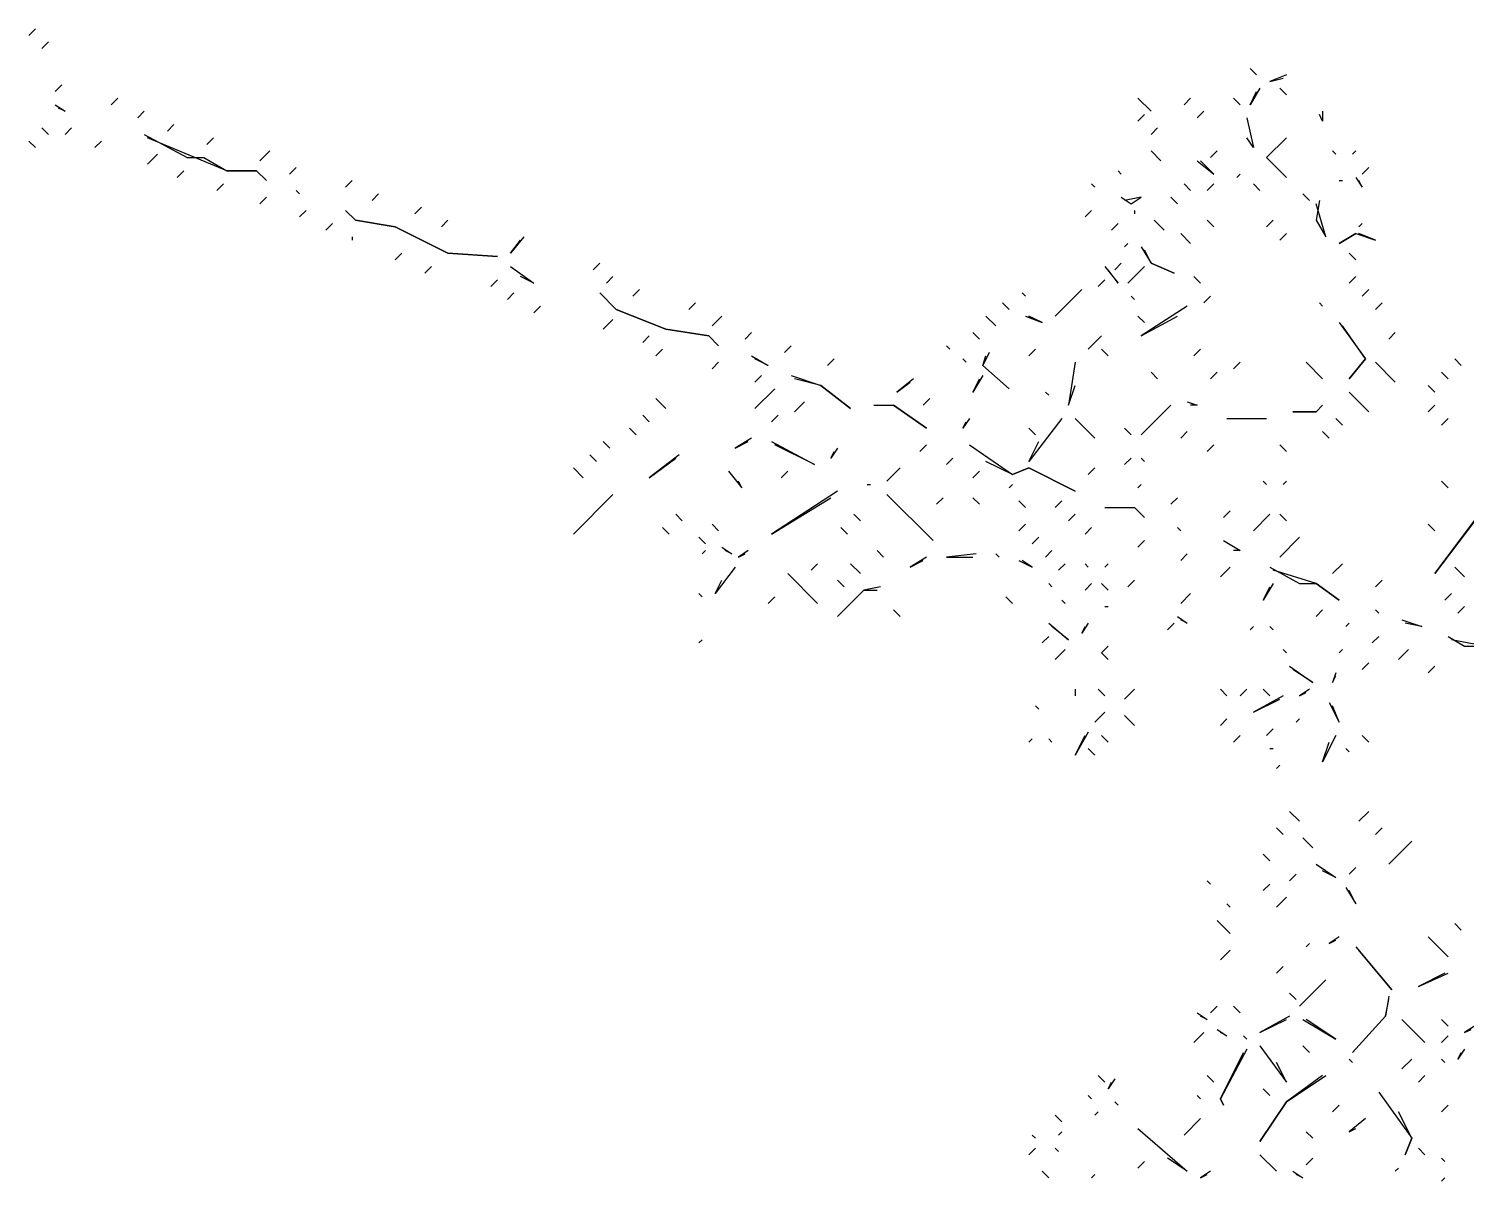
# Model space of a CAD drawing. Extents: x 1 to 2775, y -31 to 2075.
# Drawn here: x 2069 to 2141.6, y 1079.3 to 1137.5 of the extents above; entities that cross this region are included whole.
import ezdxf

# ---------------------------------------------------------------- set-up
doc = ezdxf.new("R2010")
doc.units = 0
doc.layers.add('LINEWORK', color=4, linetype='CONTINUOUS')

msp = doc.modelspace()

# ---------------------------------------------------------------- linework, layer by layer
at = {"layer": 'LINEWORK'}
for points in [[(2069.3333, 1137.5), (2069, 1137.1667)], [(2070, 1136.8333), (2069.6667, 1136.5)], [(2130.6667, 1135.5), (2131, 1135.1667)], [(2070.6667, 1134.6667), (2070.3333, 1134.3333)], [(2131.1667, 1134.5), (2130.6667, 1133.6667), (2131, 1134.3333)], [(2132.5, 1135.1667), (2131.6667, 1134.8333), (2132.3333, 1135)], [(2132.1667, 1134.5), (2132.5, 1134.1667)], [(2073.5, 1134), (2073.1667, 1133.6667)], [(2125, 1134), (2125.6667, 1133.3333)], [(2127.6667, 1134), (2127.3333, 1133.6667)], [(2129.8333, 1134), (2130.1667, 1133.6667)], [(2070.3333, 1133.6667), (2070.8333, 1133.3333), (2070.5, 1133.5)], [(2074.8333, 1133.3333), (2074.5, 1133)], [(2125.3333, 1133.1667), (2125, 1132.8333)], [(2128.3333, 1133.3333), (2128, 1133)], [(2134.3333, 1133.3333), (2134.3333, 1132.8333), (2134.1667, 1133.1667)], [(2069.6667, 1132.5), (2070, 1132.1667)], [(2071.1667, 1132.5), (2070.8333, 1132.1667)], [(2076.3333, 1132.6667), (2076, 1132.3333)], [(2126, 1132.5), (2125.6667, 1132.1667)], [(2130.5, 1133), (2130.8333, 1131.5), (2130.5, 1132)], [(2069, 1131.8333), (2069.3333, 1131.5)], [(2072.6667, 1131.8333), (2072.3333, 1131.5)], [(2074.8333, 1132.1667), (2077, 1131), (2077.8333, 1131), (2079, 1130.3333), (2080.5, 1130.3333), (2081, 1129.8333), (2080.5, 1130.3333), (2079, 1130.3333), (2075, 1132)], [(2078.3333, 1132), (2078, 1131.6667)], [(2132.5, 1132), (2131.5, 1131), (2132.5, 1130), (2131.5, 1131)], [(2075.5, 1131.1667), (2075, 1130.6667)], [(2081.1667, 1131.3333), (2080.6667, 1130.8333)], [(2125.6667, 1131.3333), (2126.1667, 1130.8333)], [(2129, 1131.3333), (2128.6667, 1131)], [(2134.8333, 1131.3333), (2135, 1131.1667)], [(2136, 1131.3333), (2135.8333, 1131.1667)], [(2076.8333, 1130.3333), (2076.5, 1130)], [(2082.5, 1130.5), (2082.1667, 1130.1667)], [(2124, 1130.3333), (2124.1667, 1130.1667)], [(2128, 1130.8333), (2128.8333, 1130.1667), (2128.1667, 1130.8333)], [(2130.1667, 1130.1667), (2130, 1130)], [(2136.6667, 1130.5), (2136.3333, 1130.1667)], [(2078.8333, 1129.6667), (2078.5, 1129.3333)], [(2085.3333, 1129.8333), (2085, 1129.5)], [(2122.6667, 1129.6667), (2122.8333, 1129.5)], [(2127.3333, 1129.6667), (2127.6667, 1129.3333)], [(2128.8333, 1129.6667), (2128.5, 1129.3333)], [(2130.8333, 1129.6667), (2131.1667, 1129.3333)], [(2135.1667, 1129.8333), (2135.3333, 1129.8333)], [(2136, 1130), (2136.3333, 1129.5), (2136.1667, 1129.8333)], [(2081, 1129), (2080.6667, 1128.6667)], [(2082.5, 1129.3333), (2082.6667, 1129.1667)], [(2086.6667, 1129.1667), (2086.3333, 1128.8333)], [(2124.1667, 1129), (2124.6667, 1128.6667), (2125.1667, 1129), (2124.3333, 1128.8333)], [(2126.6667, 1129), (2127, 1128.6667)], [(2133.3333, 1129.1667), (2133.6667, 1128.8333)], [(2134.1667, 1128.8333), (2134, 1127.8333), (2134.5, 1127), (2134, 1128.6667)], [(2083, 1128.3333), (2082.6667, 1128)], [(2085, 1128.3333), (2085.5, 1127.8333), (2087.5, 1127.5), (2090.1667, 1126.1667), (2092.6667, 1126), (2090.1667, 1126.1667), (2087.5, 1127.5), (2085.5, 1127.8333)], [(2088.8333, 1128.5), (2088.5, 1128.1667)], [(2122.6667, 1128.3333), (2122.3333, 1128)], [(2124.8333, 1128.3333), (2124.8333, 1128.1667)], [(2084.3333, 1127.6667), (2084, 1127.3333)], [(2090.1667, 1127.8333), (2089.8333, 1127.5)], [(2124, 1127.6667), (2123.6667, 1127.3333)], [(2125.8333, 1127.8333), (2126.3333, 1127.3333)], [(2128.5, 1127.8333), (2128.8333, 1127.5)], [(2131.8333, 1127.8333), (2131.5, 1127.5)], [(2136.3333, 1127.6667), (2136.1667, 1127.5)], [(2085.3333, 1127), (2085.3333, 1126.8333)], [(2094, 1127), (2093.3333, 1126.1667), (2093.8333, 1126.8333)], [(2124.5, 1126.6667), (2124.3333, 1126.5)], [(2125.1667, 1126.5), (2125.6667, 1125.6667), (2126.8333, 1125.1667), (2125.6667, 1125.6667), (2125.3333, 1126.3333)], [(2127.1667, 1127.1667), (2127.6667, 1126.6667)], [(2132.5, 1127.1667), (2132.1667, 1126.8333)], [(2136, 1127.1667), (2135.1667, 1126.6667), (2136, 1127.1667), (2137, 1126.8333), (2136.1667, 1127.1667)], [(2087.8333, 1126.1667), (2087.5, 1125.8333)], [(2135.6667, 1126.1667), (2136, 1125.8333)], [(2089.3333, 1125.5), (2089, 1125.1667)], [(2093.3333, 1125.5), (2094.5, 1124.6667), (2093.8333, 1125)], [(2097.8333, 1125.6667), (2097.5, 1125.3333)], [(2123.3333, 1125.5), (2124, 1124.6667), (2123.5, 1125.3333)], [(2124.1667, 1125.6667), (2123.8333, 1125.3333)], [(2125.3333, 1125.5), (2124.5, 1124.6667)], [(2092.6667, 1124.8333), (2092.3333, 1124.5)], [(2098.5, 1125), (2098.1667, 1124.6667)], [(2099.8333, 1124.3333), (2099.5, 1124)], [(2122.1667, 1124.3333), (2120.8333, 1123)], [(2123.3333, 1124.8333), (2123, 1124.5)], [(2127.8333, 1125), (2128.1667, 1124.6667)], [(2136, 1125), (2135.6667, 1124.6667)], [(2136.6667, 1124.3333), (2136.3333, 1124)], [(2093.5, 1124.1667), (2093.1667, 1123.8333)], [(2097.8333, 1124.1667), (2098.6667, 1123.3333), (2101.1667, 1122.3333), (2103.3333, 1122), (2103.8333, 1121.5), (2103.3333, 1122), (2101.1667, 1122.3333), (2098.6667, 1123.3333)], [(2102.6667, 1123.6667), (2102.3333, 1123.3333)], [(2118.1667, 1123.6667), (2118.5, 1123.3333)], [(2119.1667, 1124.1667), (2119.3333, 1124)], [(2124.6667, 1124), (2124.8333, 1123.8333)], [(2128.6667, 1124), (2128.3333, 1123.6667)], [(2134.1667, 1123.6667), (2134.3333, 1123.5)], [(2137.3333, 1123.6667), (2137, 1123.3333)], [(2094.8333, 1123.5), (2094.5, 1123.1667)], [(2104, 1123), (2103.5, 1122.5)], [(2117.3333, 1123), (2117.8333, 1122.5)], [(2119.3333, 1123), (2120.1667, 1122.6667), (2119.5, 1123)], [(2125, 1123), (2125.3333, 1122.6667)], [(2127.5, 1123.5), (2125.1667, 1122), (2127, 1123)], [(2098.5, 1122.8333), (2098, 1122.3333)], [(2105.5, 1122.1667), (2105.1667, 1121.8333)], [(2116.6667, 1122.1667), (2117, 1121.8333)], [(2135.1667, 1122.6667), (2136.5, 1120.8333), (2135.6667, 1119.8333), (2136.5, 1120.8333), (2135.3333, 1122.5)], [(2138, 1122.1667), (2137.6667, 1121.8333)], [(2100.3333, 1122), (2100, 1121.6667)], [(2107.5, 1121.5), (2107.1667, 1121.1667)], [(2115.3333, 1121.5), (2115.5, 1121.3333)], [(2123.1667, 1122), (2122.5, 1121.3333), (2123, 1121.8333)], [(2101, 1121.3333), (2100.6667, 1121)], [(2105.5, 1121), (2106.3333, 1120.5), (2105.6667, 1120.8333)], [(2109.6667, 1120.8333), (2109.3333, 1120.5)], [(2116.1667, 1120.8333), (2116.3333, 1120.6667)], [(2117.5, 1121.1667), (2117.1667, 1120.5), (2118.5, 1119.3333), (2117.1667, 1120.5), (2117.3333, 1121)], [(2119.8333, 1121.3333), (2119.5, 1121)], [(2123.1667, 1121.3333), (2123.5, 1121)], [(2128.1667, 1121.3333), (2127.8333, 1121)], [(2141, 1120.8333), (2141.3333, 1120.5)], [(2103.8333, 1120.6667), (2103.5, 1120.3333)], [(2106, 1120), (2105.6667, 1119.6667)], [(2107.5, 1120), (2109, 1119.5), (2110.5, 1118.3333), (2109, 1119.5), (2107.6667, 1119.8333)], [(2117.1667, 1120), (2116.6667, 1119.1667), (2117, 1119.8333)], [(2121.8333, 1120.6667), (2121.5, 1118.5), (2121.8333, 1119.5)], [(2125.6667, 1120.1667), (2126, 1119.8333)], [(2129, 1120.1667), (2128.6667, 1119.8333)], [(2130.1667, 1120.6667), (2129.8333, 1120.3333)], [(2133.5, 1120.6667), (2134.3333, 1119.8333)], [(2137, 1120.6667), (2138, 1119.6667)], [(2140.3333, 1120.1667), (2140.6667, 1119.8333)], [(2106.6667, 1119.3333), (2105.6667, 1118.3333)], [(2113.6667, 1119.8333), (2112.8333, 1119.1667), (2113.5, 1119.6667)], [(2139.6667, 1119.5), (2140, 1119.1667)], [(2100.6667, 1118.8333), (2101.1667, 1118.3333)], [(2108.1667, 1118.6667), (2107.6667, 1118.1667)], [(2114.5, 1118.8333), (2114.1667, 1118.5)], [(2120.3333, 1119.1667), (2120.5, 1119)], [(2127.5, 1118.6667), (2128, 1118.5), (2127.6667, 1118.5)], [(2135.6667, 1119.1667), (2136.6667, 1118.1667)], [(2100, 1118), (2100.3333, 1117.6667)], [(2106.8333, 1118), (2106.5, 1117.6667)], [(2111.6667, 1118.5), (2112.6667, 1118.5), (2114.3333, 1117.3333), (2112.6667, 1118.5)], [(2116.5, 1117.8333), (2116.1667, 1117.3333), (2116.3333, 1117.6667)], [(2121.1667, 1117.8333), (2119.5, 1115.6667), (2120, 1116.6667)], [(2121.8333, 1117.8333), (2122.8333, 1116.8333)], [(2126.6667, 1118.5), (2125.1667, 1117)], [(2129.5, 1117.8333), (2131.5, 1117.8333)], [(2134.3333, 1118.5), (2134, 1118.1667), (2132.8333, 1118.1667), (2134, 1118.1667)], [(2135, 1117.8333), (2135.3333, 1117.5)], [(2140, 1118.5), (2139.6667, 1118.1667)], [(2140.6667, 1117.8333), (2140.3333, 1117.5)], [(2099.3333, 1117.3333), (2099.6667, 1117)], [(2119.5, 1117.3333), (2119.8333, 1117)], [(2124.3333, 1117.3333), (2124.6667, 1117)], [(2127.5, 1117.1667), (2127.1667, 1116.8333)], [(2134.3333, 1117.1667), (2134.6667, 1116.8333)], [(2098, 1116.6667), (2098.3333, 1116.3333)], [(2105.5, 1116.8333), (2104.6667, 1116.3333), (2105.3333, 1116.6667)], [(2106.5, 1116.6667), (2108.6667, 1115.5), (2106.6667, 1116.5)], [(2109.8333, 1116.3333), (2109.5, 1115.8333), (2109.6667, 1116.1667)], [(2114.3333, 1116.5), (2114, 1116.1667)], [(2116.5, 1116.5), (2118.6667, 1115), (2119.5, 1115.3333), (2121.8333, 1114.1667), (2119.5, 1115.3333), (2118.6667, 1115), (2117.3333, 1115.6667)], [(2128.8333, 1116.5), (2128.5, 1116.1667)], [(2132.1667, 1116.5), (2132.5, 1116.1667)], [(2097.3333, 1116), (2097.6667, 1115.6667)], [(2101.8333, 1116), (2100.3333, 1114.8333), (2101.6667, 1115.8333)], [(2115.6667, 1115.8333), (2115.3333, 1115.5)], [(2124.6667, 1115.8333), (2124.3333, 1115.5)], [(2125.1667, 1115.8333), (2125.3333, 1115.6667)], [(2096.5, 1115.3333), (2097, 1114.8333)], [(2104.3333, 1115.1667), (2105, 1114.3333), (2104.8333, 1114.6667)], [(2107.3333, 1115.1667), (2107, 1114.8333)], [(2113, 1115.3333), (2112.3333, 1114.6667)], [(2117, 1115.1667), (2116.6667, 1114.8333)], [(2122.8333, 1115.3333), (2122.5, 1115)], [(2144.1667, 1115.5), (2140, 1110), (2144, 1115.3333)], [(2109.8333, 1114.1667), (2106.5, 1112), (2109.5, 1113.8333)], [(2111.3333, 1114.5), (2111.5, 1114.5)], [(2118.6667, 1114.5), (2118.5, 1114.3333)], [(2125.1667, 1114.5), (2125, 1114.3333)], [(2131.3333, 1114.6667), (2131.5, 1114.5)], [(2132.5, 1114.6667), (2132.3333, 1114.5)], [(2140.3333, 1114.6667), (2140.6667, 1114.3333)], [(2098.5, 1114), (2096.5, 1112)], [(2112.3333, 1114), (2114.6667, 1111.6667)], [(2115.1667, 1113.8333), (2114.8333, 1113.5)], [(2116.6667, 1113.8333), (2117, 1113.5)], [(2119, 1113.6667), (2119.3333, 1113.3333)], [(2121.1667, 1113.6667), (2120.8333, 1113.3333)], [(2127, 1113.8333), (2126.6667, 1113.5)], [(2101.6667, 1113), (2102, 1112.6667)], [(2110.6667, 1113), (2111, 1112.6667)], [(2121.8333, 1113), (2121.5, 1112.6667)], [(2123.3333, 1113.3333), (2124.8333, 1113.3333), (2125.3333, 1112.8333), (2124.8333, 1113.3333)], [(2129.6667, 1113.1667), (2129.3333, 1112.8333)], [(2131.6667, 1113), (2130.8333, 1112.1667)], [(2132.1667, 1113), (2132.5, 1112.6667)], [(2101, 1112.3333), (2101.3333, 1112)], [(2103.5, 1112.5), (2103.8333, 1112.1667)], [(2110, 1112.3333), (2110.3333, 1112)], [(2119.3333, 1112.5), (2119, 1112.1667)], [(2122.6667, 1112.3333), (2122.3333, 1112)], [(2127, 1112.3333), (2127.1667, 1112.1667)], [(2139.6667, 1112.5), (2140, 1112.1667)], [(2102.8333, 1111.8333), (2103.1667, 1111.5)], [(2104, 1111.3333), (2104.5, 1111), (2104.1667, 1111.1667)], [(2120, 1111.8333), (2119.6667, 1111.5)], [(2125.3333, 1111.6667), (2125, 1111.3333)], [(2129.3333, 1111.6667), (2130.1667, 1111.1667), (2129.8333, 1111.1667)], [(2133.1667, 1111.8333), (2132.1667, 1110.8333)], [(2103.1667, 1111.1667), (2103, 1111)], [(2105.3333, 1111.1667), (2104.8333, 1110.8333), (2105.1667, 1111)], [(2111.8333, 1111.1667), (2112.1667, 1110.8333)], [(2114.3333, 1110.8333), (2113.5, 1110.3333), (2114.1667, 1110.6667)], [(2116.8333, 1111), (2115.3333, 1110.8333), (2116.6667, 1110.8333)], [(2117.8333, 1111), (2118, 1110.8333)], [(2119, 1110.6667), (2119.6667, 1110.3333), (2119.1667, 1110.6667)], [(2120.6667, 1111.1667), (2120.3333, 1110.8333)], [(2127.5, 1111), (2127.1667, 1110.6667)], [(2104.6667, 1110.3333), (2103.6667, 1109), (2104, 1109.6667)], [(2107.3333, 1110), (2108.8333, 1108.5)], [(2108.8333, 1110.5), (2108.5, 1110.1667)], [(2110.5, 1110.5), (2111, 1110)], [(2121.3333, 1110.5), (2121, 1110.1667)], [(2122.3333, 1110.5), (2122.5, 1110.3333)], [(2123.5, 1110.5), (2123.3333, 1110.3333)], [(2129.6667, 1110.3333), (2129.1667, 1109.8333)], [(2131.6667, 1110.3333), (2133.1667, 1109.5), (2134, 1109.5), (2135.1667, 1108.6667), (2134, 1109.5), (2131.8333, 1110.1667)], [(2135.3333, 1110.5), (2134.8333, 1110)], [(2141, 1110.3333), (2141.5, 1109.8333)], [(2109.8333, 1109.6667), (2110.1667, 1109.3333)], [(2112, 1109.3333), (2111.1667, 1109.1667), (2109.8333, 1107.8333), (2111.1667, 1109.1667), (2111.8333, 1109.1667)], [(2120.5, 1109.5), (2120.6667, 1109.3333)], [(2122.6667, 1109.5), (2122.3333, 1109.1667)], [(2123.1667, 1109.5), (2123.5, 1109.1667)], [(2124.8333, 1109.6667), (2124.5, 1109.3333)], [(2131.8333, 1109.5), (2131.3333, 1108.6667), (2131.6667, 1109.3333)], [(2137.3333, 1109.6667), (2137, 1109.3333)], [(2102.8333, 1109), (2103, 1108.8333)], [(2106.6667, 1108.8333), (2106.3333, 1108.5)], [(2118.3333, 1108.8333), (2118.6667, 1108.5)], [(2121.1667, 1108.6667), (2121.3333, 1108.5)], [(2127.6667, 1109), (2127.1667, 1108.5)], [(2140.8333, 1109), (2140.5, 1108.6667)], [(2112.6667, 1108.1667), (2113, 1107.8333)], [(2123.3333, 1108.3333), (2123.5, 1108.3333)], [(2127, 1107.8333), (2127.5, 1107.5), (2127.1667, 1107.6667)], [(2134.3333, 1108.1667), (2134, 1107.8333)], [(2137, 1108.1667), (2137.1667, 1108)], [(2138.3333, 1107.6667), (2139.3333, 1107.3333), (2138.5, 1107.5)], [(2141.5, 1108.3333), (2141.1667, 1108)], [(2120.5, 1107.5), (2121.5, 1106.6667), (2120.6667, 1107.3333)], [(2122.5, 1107.5), (2122.1667, 1107), (2122.3333, 1107.3333)], [(2126.8333, 1107.5), (2126.5, 1107.1667)], [(2130.8333, 1107.3333), (2130.6667, 1107.1667)], [(2131.6667, 1107.3333), (2131.8333, 1107.1667)], [(2135.6667, 1107.5), (2135.5, 1107.3333)], [(2103, 1106.6667), (2102.8333, 1106.5)], [(2120.5, 1106.8333), (2120.1667, 1106.5)], [(2123.5, 1106.3333), (2123.1667, 1106), (2123.5, 1105.6667), (2123.1667, 1106)], [(2137.1667, 1106.8333), (2136.8333, 1106.5)], [(2140.6667, 1106.8333), (2141.5, 1106.3333), (2142.5, 1106.3333), (2145, 1105), (2145.8333, 1105), (2147.6667, 1103.8333), (2145.8333, 1105), (2145, 1105), (2142.5, 1106.3333), (2140.8333, 1106.6667)], [(2121.3333, 1106.1667), (2120.8333, 1105.6667)], [(2132.3333, 1106.1667), (2132.5, 1106)], [(2135.3333, 1106.1667), (2135.1667, 1106)], [(2136.6667, 1105.5), (2136.3333, 1105.1667)], [(2138.6667, 1106.1667), (2138.1667, 1105.6667)], [(2132.6667, 1105.3333), (2133.8333, 1104.5), (2132.8333, 1105.1667)], [(2135, 1105), (2134.8333, 1104.5), (2135, 1104.8333)], [(2140, 1105.3333), (2139.6667, 1105)], [(2121.8333, 1104.1667), (2121.8333, 1103.8333)], [(2123, 1104.1667), (2123.3333, 1103.8333)], [(2124.8333, 1104.1667), (2124.3333, 1103.6667)], [(2129.1667, 1104.1667), (2129.5, 1103.8333)], [(2130.5, 1104.1667), (2130.1667, 1103.8333)], [(2131.3333, 1104.1667), (2131.6667, 1103.8333)], [(2133.6667, 1104.1667), (2133.1667, 1103.8333), (2133.5, 1104)], [(2119.8333, 1103.3333), (2120, 1103.1667)], [(2132.3333, 1103.8333), (2130.8333, 1103), (2132.1667, 1103.6667)], [(2134.6667, 1103.5), (2135.1667, 1102.5), (2134.8333, 1103.3333)], [(2123.3333, 1103), (2122.8333, 1102.5)], [(2124.3333, 1102.8333), (2124.8333, 1102.3333)], [(2129.5, 1102.6667), (2129.1667, 1102.3333)], [(2133.1667, 1102.6667), (2133, 1102.5)], [(2122.5, 1102), (2121.8333, 1100.8333), (2122.3333, 1101.8333)], [(2123.1667, 1101.8333), (2123.5, 1101.5)], [(2130.1667, 1101.8333), (2129.8333, 1101.5)], [(2131.8333, 1102.1667), (2131.5, 1101.8333)], [(2135, 1101.8333), (2134.3333, 1100.5), (2134.6667, 1101.5)], [(2136.3333, 1101.8333), (2136.6667, 1101.5)], [(2119.6667, 1101.6667), (2119.5, 1101.5)], [(2120.5, 1101.6667), (2120.6667, 1101.5)], [(2122.5, 1101.1667), (2122.8333, 1100.8333)], [(2131.6667, 1101.1667), (2131.8333, 1101.1667)], [(2135.5, 1101.1667), (2135.6667, 1101)], [(2132.1667, 1100.3333), (2132, 1100.1667)], [(2132.6667, 1098), (2133.1667, 1097.5)], [(2136.6667, 1098), (2136.1667, 1097.5)], [(2132, 1097.1667), (2132.3333, 1096.8333)], [(2137.3333, 1097.1667), (2137, 1096.8333)], [(2133.3333, 1096.6667), (2133.8333, 1096.1667)], [(2138.8333, 1096.5), (2137.6667, 1095.3333)], [(2131.3333, 1095.8333), (2131.6667, 1095.5)], [(2134, 1095.3333), (2135, 1094.6667), (2134.3333, 1095)], [(2133, 1094.8333), (2132.6667, 1094.5)], [(2136, 1095.1667), (2135.6667, 1094.8333)], [(2128.5, 1094.5), (2128.6667, 1094.3333)], [(2131.6667, 1094.3333), (2131.3333, 1094)], [(2135.5, 1094.1667), (2136, 1093.3333), (2135.6667, 1094)], [(2129.5, 1093.3333), (2129.6667, 1093.1667)], [(2132.5, 1093.6667), (2132, 1093.1667)], [(2129, 1092.5), (2129.6667, 1091.8333)], [(2135.1667, 1091.6667), (2134.6667, 1091.3333), (2135, 1091.5)], [(2139.6667, 1091.6667), (2140.6667, 1090.6667)], [(2141, 1092.3333), (2141.3333, 1092)], [(2129.6667, 1091), (2129.1667, 1090.5)], [(2133.6667, 1091.3333), (2133.5, 1091.1667)], [(2136, 1091.1667), (2137.8333, 1089), (2136.1667, 1091)], [(2132.3333, 1090.1667), (2132, 1089.8333)], [(2134.5, 1089.5), (2133.1667, 1088.1667)], [(2140.5, 1089.8333), (2139.1667, 1089.1667), (2140.6667, 1089.8333)], [(2132.6667, 1088.8333), (2133, 1088.5)], [(2129, 1088.1667), (2128.6667, 1087.8333)], [(2129.8333, 1088.1667), (2130.1667, 1087.8333)], [(2137.6667, 1088.6667), (2137.5, 1087.6667), (2135.8333, 1085.8333), (2137.5, 1087.6667), (2137.6667, 1088.5)], [(2128, 1087.8333), (2128.5, 1087.5), (2128.1667, 1087.6667)], [(2132.6667, 1087.6667), (2131.1667, 1086.8333), (2132.5, 1087.5)], [(2133.3333, 1087.5), (2135, 1086.5), (2133.5, 1087.5)], [(2138.3333, 1087.5), (2139.5, 1086.3333)], [(2140.3333, 1087.5), (2140.6667, 1087.1667)], [(2128.3333, 1086.8333), (2127.8333, 1086.3333)], [(2129, 1087), (2129.5, 1086.6667), (2129.1667, 1086.8333)], [(2130.3333, 1086.6667), (2130.5, 1086.5)], [(2140.6667, 1086.6667), (2140.3333, 1086.3333)], [(2142, 1087.1667), (2141.5, 1086.8333), (2141.8333, 1087)], [(2130.5, 1086), (2129.1667, 1083.5), (2129.3333, 1083.1667), (2129.1667, 1083.5), (2130.3333, 1085.8333)], [(2131.1667, 1086.1667), (2132.5, 1084.3333), (2132, 1085.3333)], [(2133.3333, 1086.1667), (2133.6667, 1085.8333)], [(2141.5, 1086), (2141.1667, 1085.5), (2141.3333, 1085.8333)], [(2135.6667, 1085.5), (2135.8333, 1085.3333)], [(2138.8333, 1085.5), (2138.3333, 1085)], [(2140.3333, 1085.5), (2140.5, 1085.3333)], [(2123, 1084.6667), (2123.3333, 1084.3333)], [(2123.8333, 1084.5), (2123.5, 1084), (2123.6667, 1084.3333)], [(2128.5, 1084.6667), (2128.8333, 1084.3333)], [(2134.3333, 1084.6667), (2132.5, 1083.3333), (2131.1667, 1081.3333), (2132.5, 1083.3333), (2134.5, 1084.6667)], [(2139.5, 1084.6667), (2139.1667, 1084.3333)], [(2131.3333, 1084), (2131.6667, 1083.6667)], [(2137.1667, 1083.8333), (2138.8333, 1081.5), (2138.5, 1080.6667), (2138.8333, 1081.5), (2138.1667, 1082.8333)], [(2122.5, 1083.6667), (2122.6667, 1083.5)], [(2123.8333, 1083.3333), (2124, 1083.1667)], [(2128, 1083.6667), (2128.1667, 1083.5)], [(2135.1667, 1083.1667), (2134.8333, 1082.8333)], [(2140.6667, 1083.1667), (2140.3333, 1082.8333)], [(2120.8333, 1082.6667), (2121.1667, 1082.3333)], [(2123, 1082.8333), (2122.8333, 1082.6667)], [(2128.1667, 1082.5), (2127.3333, 1081.6667)], [(2136.5, 1082.5), (2135.6667, 1081.8333), (2136, 1082)], [(2119.6667, 1081.6667), (2119.8333, 1081.5)], [(2121.1667, 1081.8333), (2121, 1081.6667)], [(2125, 1082), (2127.5, 1079.8333), (2126.5, 1080.5)], [(2133.5, 1081.8333), (2133.8333, 1081.5)], [(2119.8333, 1081), (2119.5, 1080.6667)], [(2120.8333, 1081), (2121, 1080.8333)], [(2139.1667, 1081), (2139.5, 1080.6667)], [(2125.3333, 1080.3333), (2125, 1080)], [(2131.1667, 1080.6667), (2132, 1079.8333)], [(2133.8333, 1080.5), (2133.5, 1080.1667)], [(2140.3333, 1080.5), (2140.5, 1080.3333)], [(2120.1667, 1079.8333), (2120.5, 1079.5)], [(2122.8333, 1079.6667), (2122.6667, 1079.5)], [(2128.6667, 1079.8333), (2128.1667, 1079.5), (2128.5, 1079.6667)], [(2132.8333, 1079.8333), (2133.3333, 1079.5), (2133, 1079.6667)], [(2138.1667, 1080), (2138, 1079.8333)], [(2140.5, 1079.5), (2140.3333, 1079.3333)]]:
    msp.add_lwpolyline(points, dxfattribs=at)

doc.saveas('drawing.dxf')
